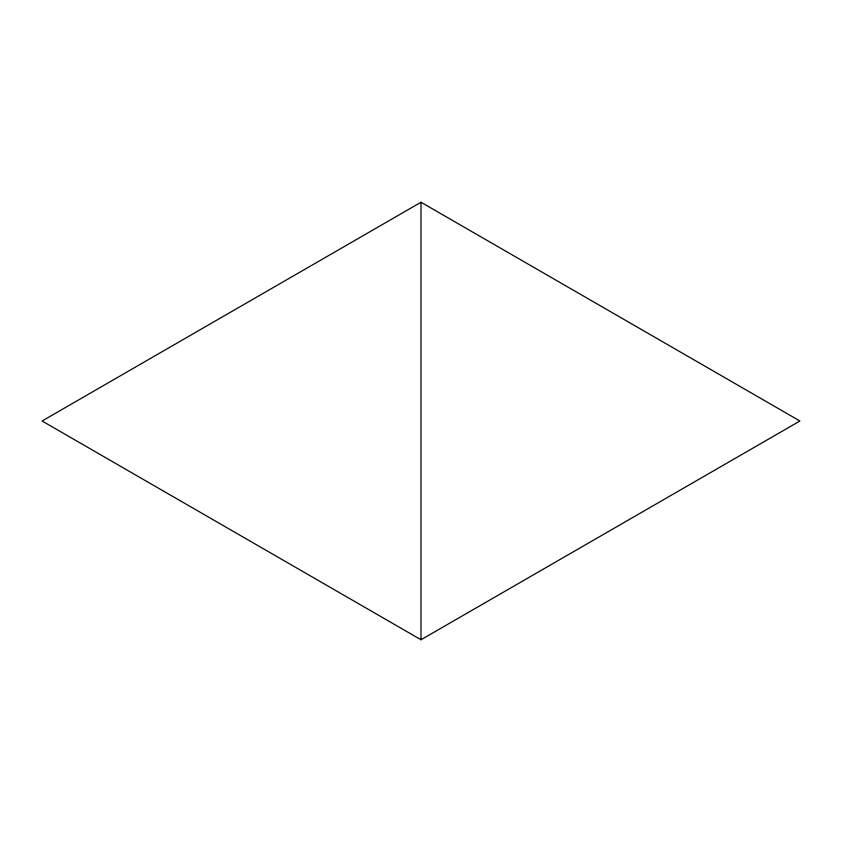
<?xml version="1.0" encoding="UTF-8"?>
<svg xmlns="http://www.w3.org/2000/svg" width="842" height="842" viewBox="0 0 842 842"><rect width="100%" height="100%" fill="white"/><g stroke="black" fill="none" stroke-linecap="round" stroke-linejoin="round"><path stroke-width="1.26" d="M421 202.248L42.1 421L421 639.752L799.9 421L421 202.248L421 639.752"/></g></svg>
